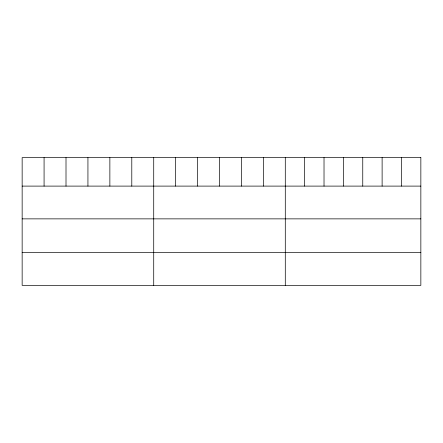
<?xml version="1.0" encoding="UTF-8"?>
<svg xmlns="http://www.w3.org/2000/svg" width="443" height="443" viewBox="0 0 443 443"><rect width="100%" height="100%" fill="white"/><g stroke="black" fill="none" stroke-linecap="round" stroke-linejoin="round"><path stroke-width="0.66" d="M22.15 186.104L420.85 186.104M22.15 218.864L420.85 218.864M22.15 252.615L420.85 252.615M401.485 157.63L401.485 186.104M382.121 157.63L382.121 186.104M362.756 157.63L362.756 186.104M343.386 157.63L343.386 186.104M324.021 157.63L324.021 186.104M304.657 157.63L304.657 186.104M285.292 157.63L285.292 285.37M263.363 157.63L263.363 186.104M241.435 157.63L241.435 186.104M219.506 157.63L219.506 186.104M197.578 157.63L197.578 186.104M175.649 157.63L175.649 186.104M153.721 157.63L153.721 285.37M131.792 157.63L131.792 186.104M109.864 157.63L109.864 186.104M87.936 157.63L87.936 186.104M66.007 157.63L66.007 186.104M44.078 157.63L44.078 186.104M420.85 157.63L22.15 157.63L22.15 285.37L420.85 285.37L420.85 157.63"/></g></svg>
